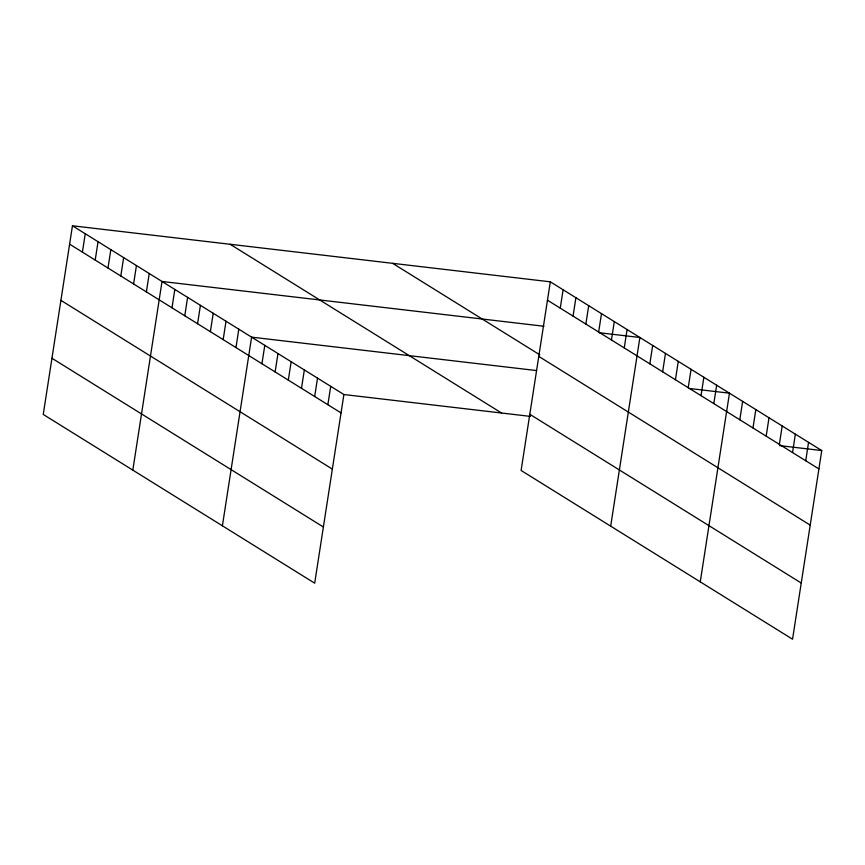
<?xml version="1.0" encoding="UTF-8"?>
<svg xmlns="http://www.w3.org/2000/svg" width="865" height="865" viewBox="0 0 865 865"><rect width="100%" height="100%" fill="white"/><g stroke="black" fill="none" stroke-linecap="round" stroke-linejoin="round"><path stroke-width="1.3" d="M72.455 225.787L43.25 414.443L314.687 583.183L343.892 394.526L72.455 225.787L550.313 281.817L821.75 450.557L792.545 639.213L521.108 470.474L550.313 281.817M82.402 252.126L85.257 233.745M95.204 260.084L98.048 241.703M107.995 268.031L110.839 249.65M120.797 275.989L123.641 257.608M133.588 283.947L136.432 265.566M146.39 291.894L149.234 273.524M132.821 470.128L162.025 281.471L543.955 326.256M171.984 307.81L174.827 289.429M184.775 315.757L187.619 297.387M197.577 323.715L200.421 305.334M210.368 331.673L213.212 313.292M223.17 339.621L226.014 321.25M235.961 347.579L238.805 329.197M222.402 525.812L251.607 337.155L536.386 370.544M261.944 363.733L264.787 345.351M275.124 371.928L277.968 353.547M288.305 380.124L291.159 361.743M301.496 388.32L304.339 369.939M314.676 396.516L317.52 378.135M327.857 404.712L330.711 386.331M560.26 308.156L563.115 289.775M573.062 316.114L575.906 297.733M585.854 324.061L588.708 305.68M598.656 332.019L601.499 313.638M611.447 339.977L614.291 321.596M624.249 347.925L627.093 329.543M610.679 526.158L639.884 337.501L599.153 332.722M649.842 363.841L652.686 345.459M662.633 371.788L665.477 353.417M675.435 379.746L678.279 361.365M688.226 387.704L691.07 369.323M701.028 395.651L703.872 377.281M713.82 403.609L716.663 385.228M700.261 581.842L729.465 393.186L688.724 388.407M739.802 419.763L742.646 401.382M752.982 427.959L755.826 409.578M766.174 436.155L769.017 417.773M779.354 444.351L782.198 425.969M792.535 452.546L795.378 434.165M805.726 460.742L808.57 442.361M343.892 394.526L530.407 416.4M779.7 445.626L821.75 450.557M547.469 300.198L818.906 468.938M392.624 263.328L539.782 354.812M538.765 356.391L810.202 525.12M529.812 414.281L801.239 583.021M230.144 244.276L501.581 413.016M69.611 244.168L341.048 412.908M60.907 300.36L332.344 469.1M51.954 358.251L323.38 526.99"/></g></svg>
